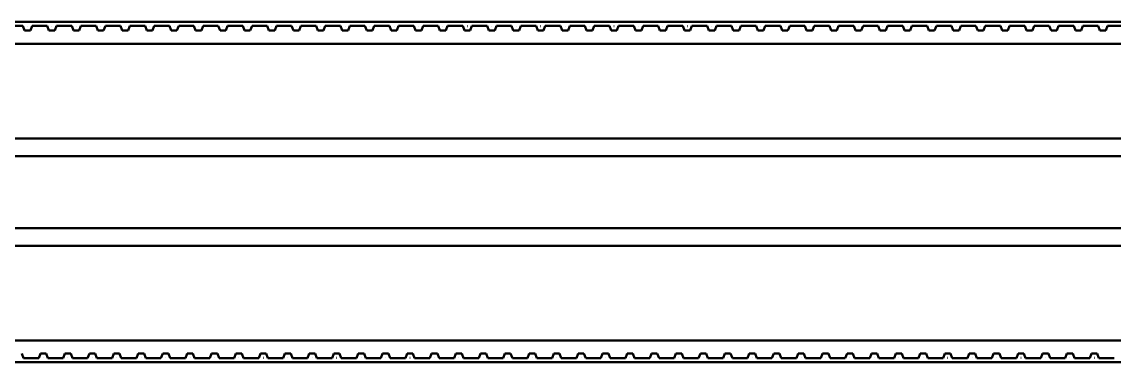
# Model space of a CAD drawing. Header units: millimetres. Extents: x 0 to 6720, y 0 to 4752.
# Drawn here: x 3522.9 to 3615, y 1891.7 to 1920.4 of the extents above; entities that cross this region are included whole.
import ezdxf

# ---------------------------------------------------------------- set-up
doc = ezdxf.new("R2010")
doc.units = ezdxf.units.MM
doc.header["$LTSCALE"] = 16
doc.layers.add('Widoczne (ISO)', color=7, linetype='Continuous', lineweight=50)

msp = doc.modelspace()

# ---------------------------------------------------------------- linework, layer by layer
at = {"layer": 'Widoczne (ISO)'}
for p, q in [((4017.77, 1920.407), (3072.958, 1920.426)), ((3521.697, 1920.104), (3522.979, 1920.104)), ((3522.979, 1920.104), (3523.123, 1919.709)), ((3523.367, 1920.06), (3523.37, 1920.06)), ((3523.367, 1920.057), (3523.367, 1920.06)), ((3523.37, 1920.057), (3523.367, 1920.057)), ((3523.37, 1920.06), (3523.37, 1920.057)), ((3523.614, 1919.709), (3523.758, 1920.104)), ((3523.758, 1920.104), (3525.04, 1920.104)), ((3525.04, 1920.104), (3525.184, 1919.709)), ((3525.427, 1920.06), (3525.431, 1920.06)), ((3525.427, 1920.057), (3525.427, 1920.06)), ((3525.431, 1920.057), (3525.427, 1920.057)), ((3525.431, 1920.06), (3525.431, 1920.057)), ((3525.674, 1919.709), (3525.818, 1920.104)), ((3525.818, 1920.104), (3527.1, 1920.104)), ((3527.1, 1920.104), (3527.244, 1919.708)), ((3527.487, 1920.06), (3527.491, 1920.06)), ((3527.487, 1920.057), (3527.487, 1920.06)), ((3527.491, 1920.057), (3527.487, 1920.057)), ((3527.491, 1920.06), (3527.491, 1920.057)), ((3527.734, 1919.708), (3527.878, 1920.104)), ((3527.878, 1920.104), (3529.161, 1920.104)), ((3529.161, 1920.104), (3529.304, 1919.708)), ((3529.548, 1920.06), (3529.552, 1920.06)), ((3529.548, 1920.057), (3529.548, 1920.06)), ((3529.552, 1920.057), (3529.548, 1920.057)), ((3529.552, 1920.06), (3529.552, 1920.057)), ((3529.795, 1919.708), (3529.939, 1920.104)), ((3529.939, 1920.104), (3531.221, 1920.103)), ((3531.221, 1920.103), (3531.365, 1919.708)), ((3531.608, 1920.06), (3531.612, 1920.06)), ((3531.608, 1920.057), (3531.608, 1920.06)), ((3531.612, 1920.057), (3531.608, 1920.057)), ((3531.612, 1920.06), (3531.612, 1920.057)), ((3531.855, 1919.708), (3531.999, 1920.103)), ((3531.999, 1920.103), (3533.281, 1920.103)), ((3533.281, 1920.103), (3533.425, 1919.708)), ((3533.668, 1920.06), (3533.672, 1920.06)), ((3533.668, 1920.057), (3533.668, 1920.06)), ((3533.672, 1920.057), (3533.668, 1920.057)), ((3533.672, 1920.06), (3533.672, 1920.057)), ((3533.916, 1919.708), (3534.059, 1920.103)), ((3534.059, 1920.103), (3535.342, 1920.103)), ((3535.342, 1920.103), (3535.485, 1919.708)), ((3535.729, 1920.06), (3535.733, 1920.06)), ((3535.729, 1920.057), (3535.729, 1920.06)), ((3535.733, 1920.057), (3535.729, 1920.057)), ((3535.733, 1920.06), (3535.733, 1920.057)), ((3535.976, 1919.708), (3536.12, 1920.103)), ((3536.12, 1920.103), (3537.402, 1920.103)), ((3537.402, 1920.103), (3537.546, 1919.708)), ((3537.789, 1920.059), (3537.793, 1920.059)), ((3537.789, 1920.057), (3537.789, 1920.059)), ((3537.793, 1920.057), (3537.789, 1920.057)), ((3537.793, 1920.059), (3537.793, 1920.057)), ((3538.036, 1919.708), (3538.18, 1920.103)), ((3538.18, 1920.103), (3539.462, 1920.103)), ((3539.462, 1920.103), (3539.606, 1919.708)), ((3539.849, 1920.059), (3539.853, 1920.059)), ((3539.849, 1920.057), (3539.849, 1920.059)), ((3539.853, 1920.057), (3539.849, 1920.057)), ((3539.853, 1920.059), (3539.853, 1920.057)), ((3540.097, 1919.708), (3540.24, 1920.103)), ((3540.24, 1920.103), (3541.523, 1920.103)), ((3541.523, 1920.103), (3541.667, 1919.708)), ((3541.91, 1920.059), (3541.914, 1920.059)), ((3541.91, 1920.057), (3541.91, 1920.059)), ((3541.914, 1920.057), (3541.91, 1920.057)), ((3541.914, 1920.059), (3541.914, 1920.057)), ((3542.157, 1919.708), (3542.301, 1920.103)), ((3542.301, 1920.103), (3543.583, 1920.103)), ((3543.583, 1920.103), (3543.727, 1919.708)), ((3543.97, 1920.059), (3543.974, 1920.059)), ((3543.97, 1920.057), (3543.97, 1920.059)), ((3543.974, 1920.057), (3543.97, 1920.057)), ((3543.974, 1920.059), (3543.974, 1920.057)), ((3544.217, 1919.708), (3544.361, 1920.103)), ((3544.361, 1920.103), (3545.643, 1920.103)), ((3545.643, 1920.103), (3545.787, 1919.708)), ((3546.031, 1920.059), (3546.034, 1920.059)), ((3546.031, 1920.057), (3546.031, 1920.059)), ((3546.034, 1920.057), (3546.031, 1920.057)), ((3546.034, 1920.059), (3546.034, 1920.057)), ((3546.278, 1919.708), (3546.421, 1920.103)), ((3546.421, 1920.103), (3547.704, 1920.103)), ((3547.704, 1920.103), (3547.848, 1919.708)), ((3548.091, 1920.059), (3548.095, 1920.059)), ((3548.091, 1920.057), (3548.091, 1920.059)), ((3548.095, 1920.057), (3548.091, 1920.057)), ((3548.095, 1920.059), (3548.095, 1920.057)), ((3548.338, 1919.708), (3548.482, 1920.103)), ((3548.482, 1920.103), (3549.764, 1920.103)), ((3549.764, 1920.103), (3549.908, 1919.708)), ((3550.151, 1920.059), (3550.155, 1920.059)), ((3550.151, 1920.057), (3550.151, 1920.059)), ((3550.155, 1920.057), (3550.151, 1920.057)), ((3550.155, 1920.059), (3550.155, 1920.057)), ((3550.398, 1919.708), (3550.542, 1920.103)), ((3550.542, 1920.103), (3551.825, 1920.103)), ((3551.825, 1920.103), (3551.968, 1919.708)), ((3552.212, 1920.059), (3552.216, 1920.059)), ((3552.212, 1920.057), (3552.212, 1920.059)), ((3552.216, 1920.057), (3552.212, 1920.057)), ((3552.216, 1920.059), (3552.216, 1920.057)), ((3552.459, 1919.708), (3552.603, 1920.103)), ((3552.603, 1920.103), (3553.885, 1920.103)), ((3553.885, 1920.103), (3554.029, 1919.708)), ((3554.272, 1920.059), (3554.276, 1920.059)), ((3554.272, 1920.057), (3554.272, 1920.059)), ((3554.276, 1920.057), (3554.272, 1920.057)), ((3554.276, 1920.059), (3554.276, 1920.057)), ((3554.519, 1919.708), (3554.663, 1920.103)), ((3554.663, 1920.103), (3555.945, 1920.103)), ((3555.945, 1920.103), (3556.089, 1919.708)), ((3556.332, 1920.059), (3556.336, 1920.059)), ((3556.332, 1920.057), (3556.332, 1920.059)), ((3556.336, 1920.057), (3556.332, 1920.057)), ((3556.336, 1920.059), (3556.336, 1920.057)), ((3556.58, 1919.708), (3556.723, 1920.103)), ((3556.723, 1920.103), (3558.006, 1920.103)), ((3558.006, 1920.103), (3558.149, 1919.708)), ((3558.393, 1920.059), (3558.397, 1920.059)), ((3558.393, 1920.057), (3558.393, 1920.059)), ((3558.397, 1920.057), (3558.393, 1920.057)), ((3558.397, 1920.059), (3558.397, 1920.057)), ((3558.64, 1919.708), (3558.784, 1920.103)), ((3558.784, 1920.103), (3560.066, 1920.103)), ((3560.066, 1920.103), (3560.21, 1919.708)), ((3560.453, 1920.059), (3560.457, 1920.059)), ((3560.453, 1920.057), (3560.453, 1920.059)), ((3560.457, 1920.057), (3560.453, 1920.057)), ((3560.457, 1920.059), (3560.457, 1920.057)), ((3560.7, 1919.708), (3560.844, 1920.103)), ((3560.844, 1920.103), (3562.126, 1920.103)), ((3562.126, 1920.103), (3562.27, 1919.708)), ((3562.513, 1920.059), (3562.517, 1920.059)), ((3562.513, 1920.057), (3562.513, 1920.059)), ((3562.517, 1920.057), (3562.513, 1920.057)), ((3562.517, 1920.059), (3562.517, 1920.057)), ((3562.761, 1919.708), (3562.904, 1920.103)), ((3562.904, 1920.103), (3564.187, 1920.103)), ((3564.187, 1920.103), (3564.331, 1919.708)), ((3564.574, 1920.059), (3564.578, 1920.059)), ((3564.574, 1920.057), (3564.574, 1920.059)), ((3564.578, 1920.057), (3564.574, 1920.057)), ((3564.578, 1920.059), (3564.578, 1920.057)), ((3564.821, 1919.708), (3564.965, 1920.103)), ((3564.965, 1920.103), (3566.247, 1920.103)), ((3566.247, 1920.103), (3566.391, 1919.708)), ((3566.634, 1920.059), (3566.638, 1920.059)), ((3566.634, 1920.057), (3566.634, 1920.059)), ((3566.638, 1920.057), (3566.634, 1920.057)), ((3566.638, 1920.059), (3566.638, 1920.057)), ((3566.881, 1919.708), (3567.025, 1920.103)), ((3567.025, 1920.103), (3568.307, 1920.103)), ((3568.307, 1920.103), (3568.451, 1919.708)), ((3568.695, 1920.059), (3568.698, 1920.059)), ((3568.695, 1920.056), (3568.695, 1920.059)), ((3568.698, 1920.056), (3568.695, 1920.056)), ((3568.698, 1920.059), (3568.698, 1920.056)), ((3568.942, 1919.708), (3569.085, 1920.103)), ((3569.085, 1920.103), (3570.368, 1920.103)), ((3570.368, 1920.103), (3570.512, 1919.708)), ((3570.755, 1920.059), (3570.759, 1920.059)), ((3570.755, 1920.056), (3570.755, 1920.059)), ((3570.759, 1920.056), (3570.755, 1920.056)), ((3570.759, 1920.059), (3570.759, 1920.056)), ((3571.002, 1919.708), (3571.146, 1920.103)), ((3571.146, 1920.103), (3572.428, 1920.103)), ((3572.428, 1920.103), (3572.572, 1919.708)), ((3572.815, 1920.059), (3572.819, 1920.059)), ((3572.815, 1920.056), (3572.815, 1920.059)), ((3572.819, 1920.056), (3572.815, 1920.056)), ((3572.819, 1920.059), (3572.819, 1920.056)), ((3573.062, 1919.708), (3573.206, 1920.103)), ((3573.206, 1920.103), (3574.489, 1920.103)), ((3574.489, 1920.103), (3574.632, 1919.708)), ((3574.876, 1920.059), (3574.88, 1920.059)), ((3574.876, 1920.056), (3574.876, 1920.059)), ((3574.88, 1920.056), (3574.876, 1920.056)), ((3574.88, 1920.059), (3574.88, 1920.056)), ((3575.123, 1919.708), (3575.267, 1920.103)), ((3575.267, 1920.103), (3576.549, 1920.103)), ((3576.549, 1920.103), (3576.693, 1919.707)), ((3576.936, 1920.059), (3576.94, 1920.059)), ((3576.936, 1920.056), (3576.936, 1920.059)), ((3576.94, 1920.056), (3576.936, 1920.056)), ((3576.94, 1920.059), (3576.94, 1920.056)), ((3577.183, 1919.707), (3577.327, 1920.103)), ((3577.327, 1920.103), (3578.609, 1920.103)), ((3578.609, 1920.103), (3578.753, 1919.707)), ((3578.996, 1920.059), (3579, 1920.059)), ((3578.996, 1920.056), (3578.996, 1920.059)), ((3579, 1920.056), (3578.996, 1920.056)), ((3579, 1920.059), (3579, 1920.056)), ((3579.244, 1919.707), (3579.387, 1920.103)), ((3579.387, 1920.103), (3580.67, 1920.102)), ((3580.67, 1920.102), (3580.813, 1919.707)), ((3581.057, 1920.059), (3581.061, 1920.059)), ((3581.057, 1920.056), (3581.057, 1920.059)), ((3581.061, 1920.056), (3581.057, 1920.056)), ((3581.061, 1920.059), (3581.061, 1920.056)), ((3581.304, 1919.707), (3581.448, 1920.102)), ((3581.448, 1920.102), (3582.73, 1920.102)), ((3582.73, 1920.102), (3582.874, 1919.707)), ((3583.117, 1920.059), (3583.121, 1920.059)), ((3583.117, 1920.056), (3583.117, 1920.059)), ((3583.121, 1920.056), (3583.117, 1920.056)), ((3583.121, 1920.059), (3583.121, 1920.056)), ((3583.364, 1919.707), (3583.508, 1920.102)), ((3583.508, 1920.102), (3584.79, 1920.102)), ((3584.79, 1920.102), (3584.934, 1919.707)), ((3585.177, 1920.059), (3585.181, 1920.059)), ((3585.177, 1920.056), (3585.177, 1920.059)), ((3585.181, 1920.056), (3585.177, 1920.056)), ((3585.181, 1920.059), (3585.181, 1920.056)), ((3585.425, 1919.707), (3585.568, 1920.102)), ((3585.568, 1920.102), (3586.851, 1920.102)), ((3586.851, 1920.102), (3586.995, 1919.707)), ((3587.238, 1920.058), (3587.242, 1920.058)), ((3587.238, 1920.056), (3587.238, 1920.058)), ((3587.242, 1920.056), (3587.238, 1920.056)), ((3587.242, 1920.058), (3587.242, 1920.056)), ((3587.485, 1919.707), (3587.629, 1920.102)), ((3587.629, 1920.102), (3588.911, 1920.102)), ((3588.911, 1920.102), (3589.055, 1919.707)), ((3589.298, 1920.058), (3589.302, 1920.058)), ((3589.298, 1920.056), (3589.298, 1920.058)), ((3589.302, 1920.056), (3589.298, 1920.056)), ((3589.302, 1920.058), (3589.302, 1920.056)), ((3589.545, 1919.707), (3589.689, 1920.102)), ((3589.689, 1920.102), (3590.971, 1920.102)), ((3590.971, 1920.102), (3591.115, 1919.707)), ((3591.359, 1920.058), (3591.362, 1920.058)), ((3591.359, 1920.056), (3591.359, 1920.058)), ((3591.362, 1920.056), (3591.359, 1920.056)), ((3591.362, 1920.058), (3591.362, 1920.056)), ((3591.606, 1919.707), (3591.749, 1920.102)), ((3591.749, 1920.102), (3593.032, 1920.102)), ((3593.032, 1920.102), (3593.176, 1919.707)), ((3593.419, 1920.058), (3593.423, 1920.058)), ((3593.419, 1920.056), (3593.419, 1920.058)), ((3593.423, 1920.056), (3593.419, 1920.056)), ((3593.423, 1920.058), (3593.423, 1920.056)), ((3593.666, 1919.707), (3593.81, 1920.102)), ((3593.81, 1920.102), (3595.092, 1920.102)), ((3595.092, 1920.102), (3595.236, 1919.707)), ((3595.479, 1920.058), (3595.483, 1920.058)), ((3595.479, 1920.056), (3595.479, 1920.058)), ((3595.483, 1920.056), (3595.479, 1920.056)), ((3595.483, 1920.058), (3595.483, 1920.056)), ((3595.726, 1919.707), (3595.87, 1920.102)), ((3595.87, 1920.102), (3597.153, 1920.102)), ((3597.153, 1920.102), (3597.296, 1919.707)), ((3597.54, 1920.058), (3597.544, 1920.058)), ((3597.54, 1920.056), (3597.54, 1920.058)), ((3597.544, 1920.056), (3597.54, 1920.056)), ((3597.544, 1920.058), (3597.544, 1920.056)), ((3597.787, 1919.707), (3597.931, 1920.102)), ((3597.931, 1920.102), (3599.213, 1920.102)), ((3599.213, 1920.102), (3599.357, 1919.707)), ((3599.6, 1920.058), (3599.604, 1920.058)), ((3599.6, 1920.056), (3599.6, 1920.058)), ((3599.604, 1920.056), (3599.6, 1920.056)), ((3599.604, 1920.058), (3599.604, 1920.056)), ((3599.847, 1919.707), (3599.991, 1920.102)), ((3599.991, 1920.102), (3601.273, 1920.102)), ((3601.273, 1920.102), (3601.417, 1919.707)), ((3601.66, 1920.058), (3601.664, 1920.058)), ((3601.66, 1920.056), (3601.66, 1920.058)), ((3601.664, 1920.056), (3601.66, 1920.056)), ((3601.664, 1920.058), (3601.664, 1920.056)), ((3601.907, 1919.707), (3602.051, 1920.102)), ((3602.051, 1920.102), (3603.334, 1920.102)), ((3603.334, 1920.102), (3603.477, 1919.707)), ((3603.721, 1920.058), (3603.725, 1920.058)), ((3603.721, 1920.056), (3603.721, 1920.058)), ((3603.725, 1920.056), (3603.721, 1920.056)), ((3603.725, 1920.058), (3603.725, 1920.056)), ((3603.968, 1919.707), (3604.112, 1920.102)), ((3604.112, 1920.102), (3605.394, 1920.102)), ((3605.394, 1920.102), (3605.538, 1919.707)), ((3605.781, 1920.058), (3605.785, 1920.058)), ((3605.781, 1920.056), (3605.781, 1920.058)), ((3605.785, 1920.056), (3605.781, 1920.056)), ((3605.785, 1920.058), (3605.785, 1920.056)), ((3606.028, 1919.707), (3606.172, 1920.102)), ((3606.172, 1920.102), (3607.454, 1920.102)), ((3607.454, 1920.102), (3607.598, 1919.707)), ((3607.841, 1920.058), (3607.845, 1920.058)), ((3607.841, 1920.056), (3607.841, 1920.058)), ((3607.845, 1920.056), (3607.841, 1920.056)), ((3607.845, 1920.058), (3607.845, 1920.056)), ((3608.089, 1919.707), (3608.232, 1920.102)), ((3608.232, 1920.102), (3609.515, 1920.102)), ((3609.515, 1920.102), (3609.658, 1919.707)), ((3609.902, 1920.058), (3609.906, 1920.058)), ((3609.902, 1920.056), (3609.902, 1920.058)), ((3609.906, 1920.056), (3609.902, 1920.056)), ((3609.906, 1920.058), (3609.906, 1920.056)), ((3610.149, 1919.707), (3610.293, 1920.102)), ((3610.293, 1920.102), (3611.575, 1920.102)), ((3611.575, 1920.102), (3611.719, 1919.707)), ((3611.962, 1920.058), (3611.966, 1920.058)), ((3611.962, 1920.056), (3611.962, 1920.058)), ((3611.966, 1920.056), (3611.962, 1920.056)), ((3611.966, 1920.058), (3611.966, 1920.056)), ((3612.209, 1919.707), (3612.353, 1920.102)), ((3612.353, 1920.102), (3613.635, 1920.102)), ((3613.635, 1920.102), (3613.779, 1919.707)), ((3614.022, 1920.058), (3614.026, 1920.058)), ((3614.022, 1920.056), (3614.022, 1920.058)), ((3614.026, 1920.056), (3614.022, 1920.056)), ((3614.026, 1920.058), (3614.026, 1920.056)), ((3614.27, 1919.707), (3614.413, 1920.102)), ((3614.413, 1920.102), (3615.696, 1920.102)), ((3523.123, 1919.709), (3523.614, 1919.709)), ((3525.184, 1919.709), (3525.674, 1919.709)), ((3527.244, 1919.708), (3527.734, 1919.708)), ((3529.304, 1919.708), (3529.795, 1919.708)), ((3531.365, 1919.708), (3531.855, 1919.708)), ((3533.425, 1919.708), (3533.916, 1919.708)), ((3535.485, 1919.708), (3535.976, 1919.708)), ((3537.546, 1919.708), (3538.036, 1919.708)), ((3539.606, 1919.708), (3540.097, 1919.708)), ((3541.667, 1919.708), (3542.157, 1919.708)), ((3543.727, 1919.708), (3544.217, 1919.708)), ((3545.787, 1919.708), (3546.278, 1919.708)), ((3547.848, 1919.708), (3548.338, 1919.708)), ((3549.908, 1919.708), (3550.398, 1919.708)), ((3551.968, 1919.708), (3552.459, 1919.708)), ((3554.029, 1919.708), (3554.519, 1919.708)), ((3556.089, 1919.708), (3556.58, 1919.708)), ((3558.149, 1919.708), (3558.64, 1919.708)), ((3560.21, 1919.708), (3560.7, 1919.708)), ((3562.27, 1919.708), (3562.761, 1919.708)), ((3564.331, 1919.708), (3564.821, 1919.708)), ((3566.391, 1919.708), (3566.881, 1919.708)), ((3568.451, 1919.708), (3568.942, 1919.708)), ((3570.512, 1919.708), (3571.002, 1919.708)), ((3572.572, 1919.708), (3573.062, 1919.708)), ((3574.632, 1919.708), (3575.123, 1919.708)), ((3576.693, 1919.707), (3577.183, 1919.707)), ((3578.753, 1919.707), (3579.244, 1919.707)), ((3580.813, 1919.707), (3581.304, 1919.707)), ((3582.874, 1919.707), (3583.364, 1919.707)), ((3584.934, 1919.707), (3585.425, 1919.707)), ((3586.995, 1919.707), (3587.485, 1919.707)), ((3589.055, 1919.707), (3589.545, 1919.707)), ((3591.115, 1919.707), (3591.606, 1919.707)), ((3593.176, 1919.707), (3593.666, 1919.707)), ((3595.236, 1919.707), (3595.726, 1919.707)), ((3597.296, 1919.707), (3597.787, 1919.707)), ((3599.357, 1919.707), (3599.847, 1919.707)), ((3601.417, 1919.707), (3601.907, 1919.707)), ((3603.477, 1919.707), (3603.968, 1919.707)), ((3605.538, 1919.707), (3606.028, 1919.707)), ((3607.598, 1919.707), (3608.089, 1919.707)), ((3609.658, 1919.707), (3610.149, 1919.707)), ((3611.719, 1919.707), (3612.209, 1919.707)), ((3613.779, 1919.707), (3614.27, 1919.707)), ((3072.958, 1918.573), (4017.77, 1918.573)), ((4017.77, 1910.598), (3066.433, 1910.598)), ((3067.933, 1909.098), (4017.77, 1909.098)), ((4017.77, 1903.048), (3067.933, 1903.048)), ((3066.433, 1901.548), (4017.77, 1901.548)), ((3062.958, 1893.573), (4017.77, 1893.573)), ((3523.042, 1892.064), (3522.898, 1892.459)), ((3524.468, 1892.459), (3524.325, 1892.064)), ((3524.959, 1892.459), (3524.468, 1892.459)), ((3525.103, 1892.063), (3524.959, 1892.459)), ((3526.529, 1892.459), (3526.385, 1892.063)), ((3527.019, 1892.459), (3526.529, 1892.459)), ((3527.163, 1892.063), (3527.019, 1892.459)), ((3528.589, 1892.458), (3528.445, 1892.063)), ((3529.08, 1892.458), (3528.589, 1892.458)), ((3529.223, 1892.063), (3529.08, 1892.458)), ((3530.649, 1892.458), (3530.506, 1892.063)), ((3531.14, 1892.458), (3530.649, 1892.458)), ((3531.284, 1892.063), (3531.14, 1892.458)), ((3532.71, 1892.458), (3532.566, 1892.063)), ((3533.2, 1892.458), (3532.71, 1892.458)), ((3533.344, 1892.063), (3533.2, 1892.458)), ((3534.77, 1892.458), (3534.626, 1892.063)), ((3535.261, 1892.458), (3534.77, 1892.458)), ((3535.404, 1892.063), (3535.261, 1892.458)), ((3536.831, 1892.458), (3536.687, 1892.063)), ((3537.321, 1892.458), (3536.831, 1892.458)), ((3537.465, 1892.063), (3537.321, 1892.458)), ((3538.891, 1892.458), (3538.747, 1892.063)), ((3539.381, 1892.458), (3538.891, 1892.458)), ((3539.525, 1892.063), (3539.381, 1892.458)), ((3540.951, 1892.458), (3540.807, 1892.063)), ((3541.442, 1892.458), (3540.951, 1892.458)), ((3541.585, 1892.063), (3541.442, 1892.458)), ((3543.012, 1892.458), (3542.868, 1892.063)), ((3543.502, 1892.458), (3543.012, 1892.458)), ((3543.646, 1892.063), (3543.502, 1892.458)), ((3545.072, 1892.458), (3544.928, 1892.063)), ((3545.562, 1892.458), (3545.072, 1892.458)), ((3545.706, 1892.063), (3545.562, 1892.458)), ((3547.132, 1892.458), (3546.989, 1892.063)), ((3547.623, 1892.458), (3547.132, 1892.458)), ((3547.767, 1892.063), (3547.623, 1892.458)), ((3549.193, 1892.458), (3549.049, 1892.063)), ((3549.683, 1892.458), (3549.193, 1892.458)), ((3549.827, 1892.063), (3549.683, 1892.458)), ((3551.253, 1892.458), (3551.109, 1892.063)), ((3551.744, 1892.458), (3551.253, 1892.458)), ((3551.887, 1892.063), (3551.744, 1892.458)), ((3553.313, 1892.458), (3553.17, 1892.063)), ((3553.804, 1892.458), (3553.313, 1892.458)), ((3553.948, 1892.063), (3553.804, 1892.458)), ((3555.374, 1892.458), (3555.23, 1892.063)), ((3555.864, 1892.458), (3555.374, 1892.458)), ((3556.008, 1892.063), (3555.864, 1892.458)), ((3557.434, 1892.458), (3557.29, 1892.063)), ((3557.925, 1892.458), (3557.434, 1892.458)), ((3558.068, 1892.063), (3557.925, 1892.458)), ((3559.495, 1892.458), (3559.351, 1892.063)), ((3559.985, 1892.458), (3559.495, 1892.458)), ((3560.129, 1892.063), (3559.985, 1892.458)), ((3561.555, 1892.458), (3561.411, 1892.063)), ((3562.045, 1892.458), (3561.555, 1892.458)), ((3562.189, 1892.063), (3562.045, 1892.458)), ((3563.615, 1892.458), (3563.471, 1892.063)), ((3564.106, 1892.458), (3563.615, 1892.458)), ((3564.249, 1892.063), (3564.106, 1892.458)), ((3565.676, 1892.458), (3565.532, 1892.063)), ((3566.166, 1892.458), (3565.676, 1892.458)), ((3566.31, 1892.063), (3566.166, 1892.458)), ((3567.736, 1892.458), (3567.592, 1892.063)), ((3568.226, 1892.458), (3567.736, 1892.458)), ((3568.37, 1892.063), (3568.226, 1892.458)), ((3569.796, 1892.458), (3569.653, 1892.063)), ((3570.287, 1892.458), (3569.796, 1892.458)), ((3570.431, 1892.063), (3570.287, 1892.458)), ((3571.857, 1892.458), (3571.713, 1892.063)), ((3572.347, 1892.458), (3571.857, 1892.458)), ((3572.491, 1892.063), (3572.347, 1892.458)), ((3573.917, 1892.458), (3573.773, 1892.063)), ((3574.408, 1892.458), (3573.917, 1892.458)), ((3574.551, 1892.062), (3574.408, 1892.458)), ((3575.977, 1892.458), (3575.834, 1892.062)), ((3576.468, 1892.458), (3575.977, 1892.458)), ((3576.612, 1892.062), (3576.468, 1892.458)), ((3578.038, 1892.457), (3577.894, 1892.062)), ((3578.528, 1892.457), (3578.038, 1892.457)), ((3578.672, 1892.062), (3578.528, 1892.457)), ((3580.098, 1892.457), (3579.954, 1892.062)), ((3580.589, 1892.457), (3580.098, 1892.457)), ((3580.732, 1892.062), (3580.589, 1892.457)), ((3582.159, 1892.457), (3582.015, 1892.062)), ((3582.649, 1892.457), (3582.159, 1892.457)), ((3582.793, 1892.062), (3582.649, 1892.457)), ((3584.219, 1892.457), (3584.075, 1892.062)), ((3584.709, 1892.457), (3584.219, 1892.457)), ((3584.853, 1892.062), (3584.709, 1892.457)), ((3586.279, 1892.457), (3586.135, 1892.062)), ((3586.77, 1892.457), (3586.279, 1892.457)), ((3586.913, 1892.062), (3586.77, 1892.457)), ((3588.34, 1892.457), (3588.196, 1892.062)), ((3588.83, 1892.457), (3588.34, 1892.457)), ((3588.974, 1892.062), (3588.83, 1892.457)), ((3590.4, 1892.457), (3590.256, 1892.062)), ((3590.89, 1892.457), (3590.4, 1892.457)), ((3591.034, 1892.062), (3590.89, 1892.457)), ((3592.46, 1892.457), (3592.317, 1892.062)), ((3592.951, 1892.457), (3592.46, 1892.457)), ((3593.095, 1892.062), (3592.951, 1892.457)), ((3594.521, 1892.457), (3594.377, 1892.062)), ((3595.011, 1892.457), (3594.521, 1892.457)), ((3595.155, 1892.062), (3595.011, 1892.457)), ((3596.581, 1892.457), (3596.437, 1892.062)), ((3597.071, 1892.457), (3596.581, 1892.457)), ((3597.215, 1892.062), (3597.071, 1892.457)), ((3598.641, 1892.457), (3598.498, 1892.062)), ((3599.132, 1892.457), (3598.641, 1892.457)), ((3599.276, 1892.062), (3599.132, 1892.457)), ((3600.702, 1892.457), (3600.558, 1892.062)), ((3601.192, 1892.457), (3600.702, 1892.457)), ((3601.336, 1892.062), (3601.192, 1892.457)), ((3602.762, 1892.457), (3602.618, 1892.062)), ((3603.253, 1892.457), (3602.762, 1892.457)), ((3603.396, 1892.062), (3603.253, 1892.457)), ((3604.823, 1892.457), (3604.679, 1892.062)), ((3605.313, 1892.457), (3604.823, 1892.457)), ((3605.457, 1892.062), (3605.313, 1892.457)), ((3606.883, 1892.457), (3606.739, 1892.062)), ((3607.373, 1892.457), (3606.883, 1892.457)), ((3607.517, 1892.062), (3607.373, 1892.457)), ((3608.943, 1892.457), (3608.799, 1892.062)), ((3609.434, 1892.457), (3608.943, 1892.457)), ((3609.577, 1892.062), (3609.434, 1892.457)), ((3611.004, 1892.457), (3610.86, 1892.062)), ((3611.494, 1892.457), (3611.004, 1892.457)), ((3611.638, 1892.062), (3611.494, 1892.457)), ((3613.064, 1892.457), (3612.92, 1892.062)), ((3613.554, 1892.457), (3613.064, 1892.457)), ((3613.698, 1892.062), (3613.554, 1892.457)), ((3062.958, 1891.759), (4017.77, 1891.74)), ((3524.325, 1892.064), (3523.042, 1892.064)), ((3524.712, 1892.11), (3524.716, 1892.11)), ((3524.712, 1892.107), (3524.712, 1892.11)), ((3524.716, 1892.107), (3524.712, 1892.107)), ((3524.716, 1892.11), (3524.716, 1892.107)), ((3526.385, 1892.063), (3525.103, 1892.063)), ((3526.772, 1892.11), (3526.776, 1892.11)), ((3526.772, 1892.107), (3526.772, 1892.11)), ((3526.776, 1892.107), (3526.772, 1892.107)), ((3526.776, 1892.11), (3526.776, 1892.107)), ((3528.445, 1892.063), (3527.163, 1892.063)), ((3528.832, 1892.11), (3528.836, 1892.11)), ((3528.832, 1892.107), (3528.832, 1892.11)), ((3528.836, 1892.107), (3528.832, 1892.107)), ((3528.836, 1892.11), (3528.836, 1892.107)), ((3530.506, 1892.063), (3529.223, 1892.063)), ((3530.893, 1892.11), (3530.897, 1892.11)), ((3530.893, 1892.107), (3530.893, 1892.11)), ((3530.897, 1892.107), (3530.893, 1892.107)), ((3530.897, 1892.11), (3530.897, 1892.107)), ((3532.566, 1892.063), (3531.284, 1892.063)), ((3532.953, 1892.11), (3532.957, 1892.11)), ((3532.953, 1892.107), (3532.953, 1892.11)), ((3532.957, 1892.107), (3532.953, 1892.107)), ((3532.957, 1892.11), (3532.957, 1892.107)), ((3534.626, 1892.063), (3533.344, 1892.063)), ((3535.013, 1892.11), (3535.017, 1892.11)), ((3535.013, 1892.107), (3535.013, 1892.11)), ((3535.017, 1892.107), (3535.013, 1892.107)), ((3535.017, 1892.11), (3535.017, 1892.107)), ((3536.687, 1892.063), (3535.404, 1892.063)), ((3537.074, 1892.109), (3537.078, 1892.109)), ((3537.074, 1892.107), (3537.074, 1892.109)), ((3537.078, 1892.107), (3537.074, 1892.107)), ((3537.078, 1892.109), (3537.078, 1892.107)), ((3538.747, 1892.063), (3537.465, 1892.063)), ((3539.134, 1892.109), (3539.138, 1892.109)), ((3539.134, 1892.107), (3539.134, 1892.109)), ((3539.138, 1892.107), (3539.134, 1892.107)), ((3539.138, 1892.109), (3539.138, 1892.107)), ((3540.807, 1892.063), (3539.525, 1892.063)), ((3541.195, 1892.109), (3541.198, 1892.109)), ((3541.195, 1892.107), (3541.195, 1892.109)), ((3541.198, 1892.107), (3541.195, 1892.107)), ((3541.198, 1892.109), (3541.198, 1892.107)), ((3542.868, 1892.063), (3541.585, 1892.063)), ((3543.255, 1892.109), (3543.259, 1892.109)), ((3543.255, 1892.107), (3543.255, 1892.109)), ((3543.259, 1892.107), (3543.255, 1892.107)), ((3543.259, 1892.109), (3543.259, 1892.107)), ((3544.928, 1892.063), (3543.646, 1892.063)), ((3545.315, 1892.109), (3545.319, 1892.109)), ((3545.315, 1892.107), (3545.315, 1892.109)), ((3545.319, 1892.107), (3545.315, 1892.107)), ((3545.319, 1892.109), (3545.319, 1892.107)), ((3546.989, 1892.063), (3545.706, 1892.063)), ((3547.376, 1892.109), (3547.38, 1892.109)), ((3547.376, 1892.107), (3547.376, 1892.109)), ((3547.38, 1892.107), (3547.376, 1892.107)), ((3547.38, 1892.109), (3547.38, 1892.107)), ((3549.049, 1892.063), (3547.767, 1892.063)), ((3549.436, 1892.109), (3549.44, 1892.109)), ((3549.436, 1892.107), (3549.436, 1892.109)), ((3549.44, 1892.107), (3549.436, 1892.107)), ((3549.44, 1892.109), (3549.44, 1892.107)), ((3551.109, 1892.063), (3549.827, 1892.063)), ((3551.496, 1892.109), (3551.5, 1892.109)), ((3551.496, 1892.107), (3551.496, 1892.109)), ((3551.5, 1892.107), (3551.496, 1892.107)), ((3551.5, 1892.109), (3551.5, 1892.107)), ((3553.17, 1892.063), (3551.887, 1892.063)), ((3553.557, 1892.109), (3553.561, 1892.109)), ((3553.557, 1892.107), (3553.557, 1892.109)), ((3553.561, 1892.107), (3553.557, 1892.107)), ((3553.561, 1892.109), (3553.561, 1892.107)), ((3555.23, 1892.063), (3553.948, 1892.063)), ((3555.617, 1892.109), (3555.621, 1892.109)), ((3555.617, 1892.107), (3555.617, 1892.109)), ((3555.621, 1892.107), (3555.617, 1892.107)), ((3555.621, 1892.109), (3555.621, 1892.107)), ((3557.29, 1892.063), (3556.008, 1892.063)), ((3557.677, 1892.109), (3557.681, 1892.109)), ((3557.677, 1892.107), (3557.677, 1892.109)), ((3557.681, 1892.107), (3557.677, 1892.107)), ((3557.681, 1892.109), (3557.681, 1892.107)), ((3559.351, 1892.063), (3558.068, 1892.063)), ((3559.738, 1892.109), (3559.742, 1892.109)), ((3559.738, 1892.107), (3559.738, 1892.109)), ((3559.742, 1892.107), (3559.738, 1892.107)), ((3559.742, 1892.109), (3559.742, 1892.107)), ((3561.411, 1892.063), (3560.129, 1892.063)), ((3561.798, 1892.109), (3561.802, 1892.109)), ((3561.798, 1892.107), (3561.798, 1892.109)), ((3561.802, 1892.107), (3561.798, 1892.107)), ((3561.802, 1892.109), (3561.802, 1892.107)), ((3563.471, 1892.063), (3562.189, 1892.063)), ((3563.859, 1892.109), (3563.862, 1892.109)), ((3563.859, 1892.107), (3563.859, 1892.109)), ((3563.862, 1892.107), (3563.859, 1892.107)), ((3563.862, 1892.109), (3563.862, 1892.107)), ((3565.532, 1892.063), (3564.249, 1892.063)), ((3565.919, 1892.109), (3565.923, 1892.109)), ((3565.919, 1892.107), (3565.919, 1892.109)), ((3565.923, 1892.107), (3565.919, 1892.107)), ((3565.923, 1892.109), (3565.923, 1892.107)), ((3567.592, 1892.063), (3566.31, 1892.063)), ((3567.979, 1892.109), (3567.983, 1892.109)), ((3567.979, 1892.107), (3567.979, 1892.109)), ((3567.983, 1892.107), (3567.979, 1892.107)), ((3567.983, 1892.109), (3567.983, 1892.107)), ((3569.653, 1892.063), (3568.37, 1892.063)), ((3570.04, 1892.109), (3570.044, 1892.109)), ((3570.04, 1892.106), (3570.04, 1892.109)), ((3570.044, 1892.106), (3570.04, 1892.106)), ((3570.044, 1892.109), (3570.044, 1892.106)), ((3571.713, 1892.063), (3570.431, 1892.063)), ((3572.1, 1892.109), (3572.104, 1892.109)), ((3572.1, 1892.106), (3572.1, 1892.109)), ((3572.104, 1892.106), (3572.1, 1892.106)), ((3572.104, 1892.109), (3572.104, 1892.106)), ((3573.773, 1892.063), (3572.491, 1892.063)), ((3574.16, 1892.109), (3574.164, 1892.109)), ((3574.16, 1892.106), (3574.16, 1892.109)), ((3574.164, 1892.106), (3574.16, 1892.106)), ((3574.164, 1892.109), (3574.164, 1892.106)), ((3575.834, 1892.062), (3574.551, 1892.062)), ((3576.221, 1892.109), (3576.225, 1892.109)), ((3576.221, 1892.106), (3576.221, 1892.109)), ((3576.225, 1892.106), (3576.221, 1892.106)), ((3576.225, 1892.109), (3576.225, 1892.106)), ((3577.894, 1892.062), (3576.612, 1892.062)), ((3578.281, 1892.109), (3578.285, 1892.109)), ((3578.281, 1892.106), (3578.281, 1892.109)), ((3578.285, 1892.106), (3578.281, 1892.106)), ((3578.285, 1892.109), (3578.285, 1892.106)), ((3579.954, 1892.062), (3578.672, 1892.062)), ((3580.341, 1892.109), (3580.345, 1892.109)), ((3580.341, 1892.106), (3580.341, 1892.109)), ((3580.345, 1892.106), (3580.341, 1892.106)), ((3580.345, 1892.109), (3580.345, 1892.106)), ((3582.015, 1892.062), (3580.732, 1892.062)), ((3582.402, 1892.109), (3582.406, 1892.109)), ((3582.402, 1892.106), (3582.402, 1892.109)), ((3582.406, 1892.106), (3582.402, 1892.106)), ((3582.406, 1892.109), (3582.406, 1892.106)), ((3584.075, 1892.062), (3582.793, 1892.062)), ((3584.462, 1892.109), (3584.466, 1892.109)), ((3584.462, 1892.106), (3584.462, 1892.109)), ((3584.466, 1892.106), (3584.462, 1892.106)), ((3584.466, 1892.109), (3584.466, 1892.106)), ((3586.135, 1892.062), (3584.853, 1892.062)), ((3586.523, 1892.108), (3586.526, 1892.108)), ((3586.523, 1892.106), (3586.523, 1892.108)), ((3586.526, 1892.106), (3586.523, 1892.106)), ((3586.526, 1892.108), (3586.526, 1892.106)), ((3588.196, 1892.062), (3586.913, 1892.062)), ((3588.583, 1892.108), (3588.587, 1892.108)), ((3588.583, 1892.106), (3588.583, 1892.108)), ((3588.587, 1892.106), (3588.583, 1892.106)), ((3588.587, 1892.108), (3588.587, 1892.106)), ((3590.256, 1892.062), (3588.974, 1892.062)), ((3590.643, 1892.108), (3590.647, 1892.108)), ((3590.643, 1892.106), (3590.643, 1892.108)), ((3590.647, 1892.106), (3590.643, 1892.106)), ((3590.647, 1892.108), (3590.647, 1892.106)), ((3592.317, 1892.062), (3591.034, 1892.062)), ((3592.704, 1892.108), (3592.707, 1892.108)), ((3592.704, 1892.106), (3592.704, 1892.108)), ((3592.707, 1892.106), (3592.704, 1892.106)), ((3592.707, 1892.108), (3592.707, 1892.106)), ((3594.377, 1892.062), (3593.095, 1892.062)), ((3594.764, 1892.108), (3594.768, 1892.108)), ((3594.764, 1892.106), (3594.764, 1892.108)), ((3594.768, 1892.106), (3594.764, 1892.106)), ((3594.768, 1892.108), (3594.768, 1892.106)), ((3596.437, 1892.062), (3595.155, 1892.062)), ((3596.824, 1892.108), (3596.828, 1892.108)), ((3596.824, 1892.106), (3596.824, 1892.108)), ((3596.828, 1892.106), (3596.824, 1892.106)), ((3596.828, 1892.108), (3596.828, 1892.106)), ((3598.498, 1892.062), (3597.215, 1892.062)), ((3598.885, 1892.108), (3598.889, 1892.108)), ((3598.885, 1892.106), (3598.885, 1892.108)), ((3598.889, 1892.106), (3598.885, 1892.106)), ((3598.889, 1892.108), (3598.889, 1892.106)), ((3600.558, 1892.062), (3599.276, 1892.062)), ((3600.945, 1892.108), (3600.949, 1892.108)), ((3600.945, 1892.106), (3600.945, 1892.108)), ((3600.949, 1892.106), (3600.945, 1892.106)), ((3600.949, 1892.108), (3600.949, 1892.106)), ((3602.618, 1892.062), (3601.336, 1892.062)), ((3603.005, 1892.108), (3603.009, 1892.108)), ((3603.005, 1892.106), (3603.005, 1892.108)), ((3603.009, 1892.106), (3603.005, 1892.106)), ((3603.009, 1892.108), (3603.009, 1892.106)), ((3604.679, 1892.062), (3603.396, 1892.062)), ((3605.066, 1892.108), (3605.07, 1892.108)), ((3605.066, 1892.106), (3605.066, 1892.108)), ((3605.07, 1892.106), (3605.066, 1892.106)), ((3605.07, 1892.108), (3605.07, 1892.106)), ((3606.739, 1892.062), (3605.457, 1892.062)), ((3607.126, 1892.108), (3607.13, 1892.108)), ((3607.126, 1892.106), (3607.126, 1892.108)), ((3607.13, 1892.106), (3607.126, 1892.106)), ((3607.13, 1892.108), (3607.13, 1892.106)), ((3608.799, 1892.062), (3607.517, 1892.062)), ((3609.186, 1892.108), (3609.19, 1892.108)), ((3609.186, 1892.106), (3609.186, 1892.108)), ((3609.19, 1892.106), (3609.186, 1892.106)), ((3609.19, 1892.108), (3609.19, 1892.106)), ((3610.86, 1892.062), (3609.577, 1892.062)), ((3611.247, 1892.108), (3611.251, 1892.108)), ((3611.247, 1892.106), (3611.247, 1892.108)), ((3611.251, 1892.106), (3611.247, 1892.106)), ((3611.251, 1892.108), (3611.251, 1892.106)), ((3612.92, 1892.062), (3611.638, 1892.062)), ((3613.307, 1892.108), (3613.311, 1892.108)), ((3613.307, 1892.106), (3613.307, 1892.108)), ((3613.311, 1892.106), (3613.307, 1892.106)), ((3613.311, 1892.108), (3613.311, 1892.106)), ((3614.981, 1892.062), (3613.698, 1892.062))]:
    msp.add_line(p, q, dxfattribs=at)

doc.saveas('drawing.dxf')
